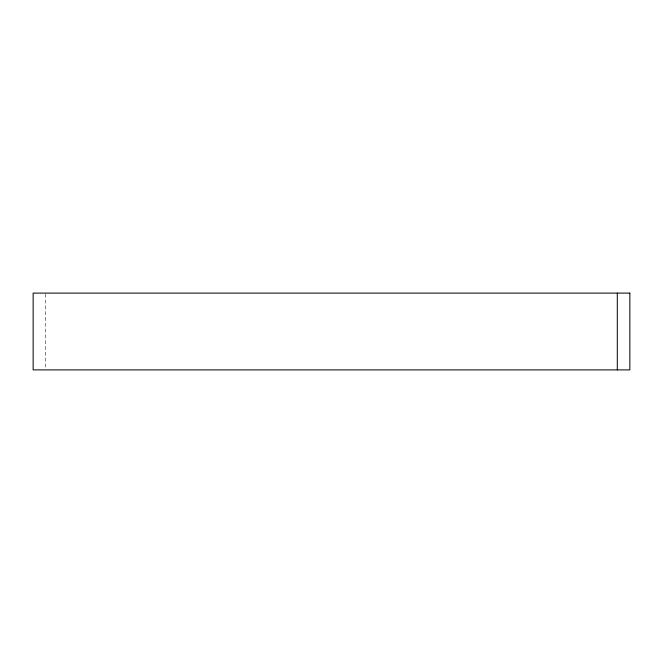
<?xml version="1.0" encoding="UTF-8"?>
<svg xmlns="http://www.w3.org/2000/svg" width="663" height="663" viewBox="0 0 663 663"><rect width="100%" height="100%" fill="white"/><g stroke="black" fill="none" stroke-linecap="round" stroke-linejoin="round"><path stroke-width="0.5" stroke-dasharray="3.31 2.49" d="M45.689 294.132L45.689 368.868"/><path stroke-width="0.99" d="M617.311 293.104L617.311 369.896M629.85 293.104L33.15 293.104L33.15 369.896L629.85 369.896L629.85 293.104"/></g></svg>
